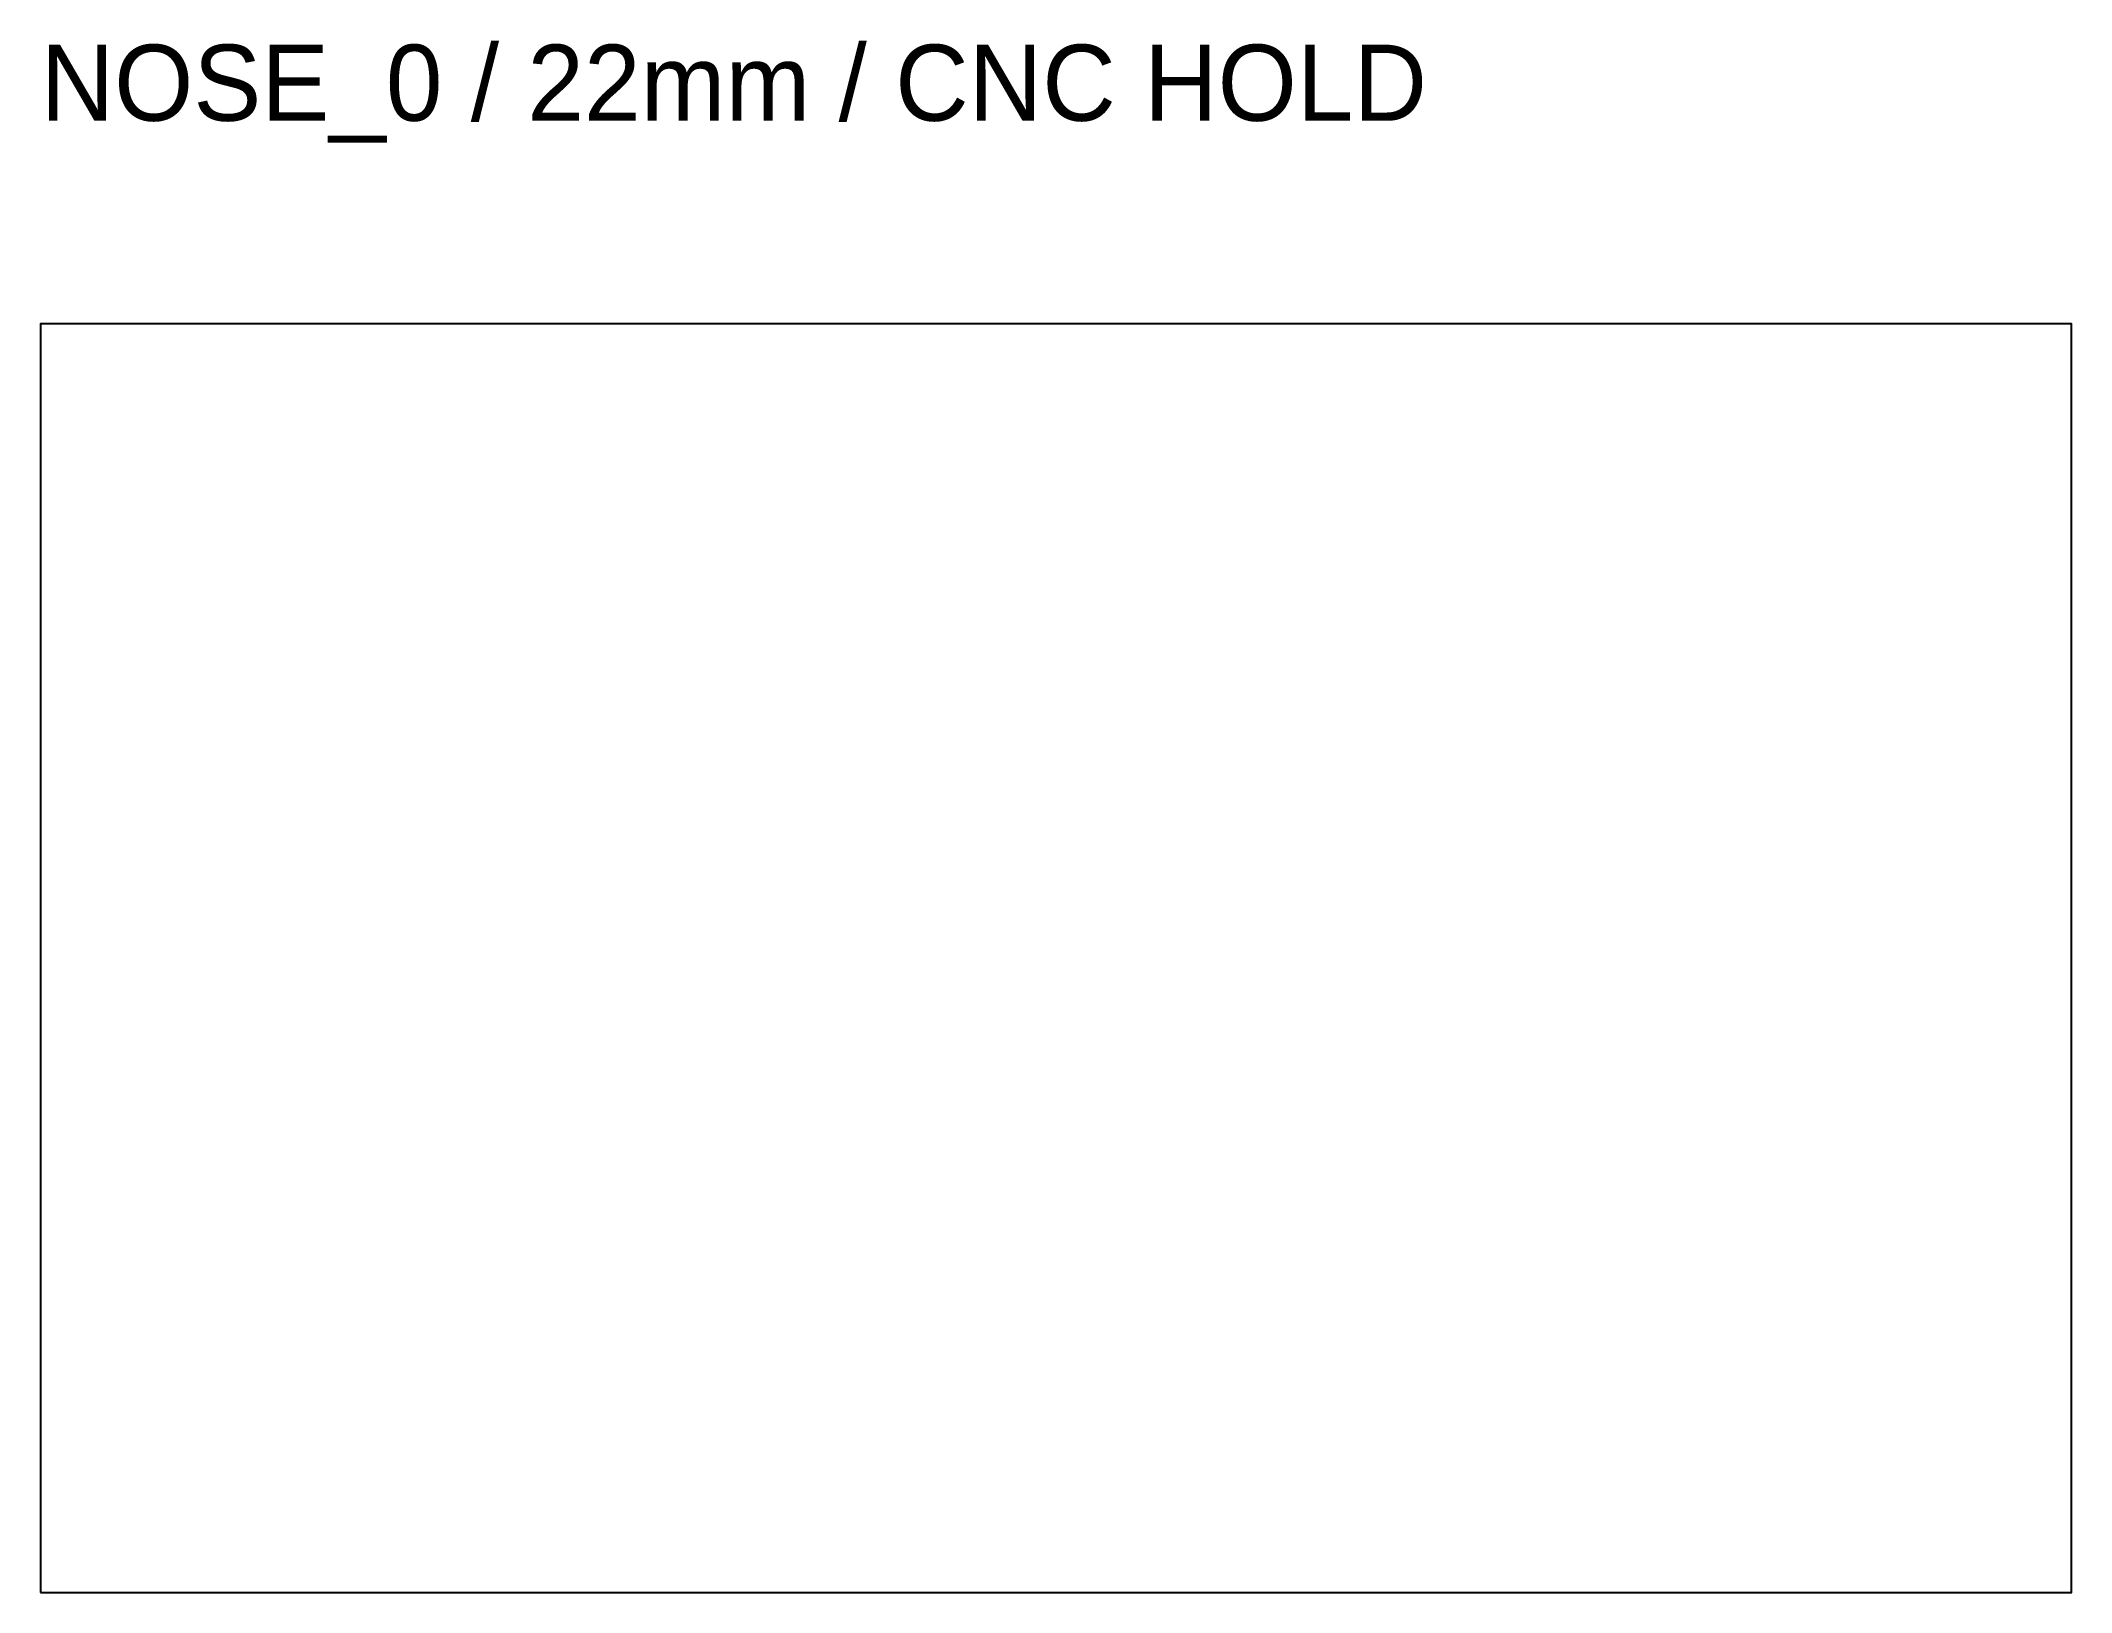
# Model space of a CAD drawing. Header units: millimetres. Extents: x 0 to 80, y 0 to 61.2.
import ezdxf

# ---------------------------------------------------------------- set-up
doc = ezdxf.new("R2010")
doc.units = ezdxf.units.MM
doc.layers.add('CUT_OUTER', color=7, linetype='Continuous')
doc.layers.add('INFO_NO_CUT', color=8, linetype='Continuous')

msp = doc.modelspace()

# ---------------------------------------------------------------- linework, layer by layer
at = {"layer": 'CUT_OUTER'}
msp.add_lwpolyline([(0, 0), (80, 0), (80, 50), (0, 50)], close=True, dxfattribs=at)

# ---------------------------------------------------------------- texts
at = {"layer": 'INFO_NO_CUT'}
msp.add_text('NOSE_0 / 22mm / CNC HOLD', height=3, dxfattribs=at).set_placement((0, 58))

doc.saveas('drawing.dxf')
